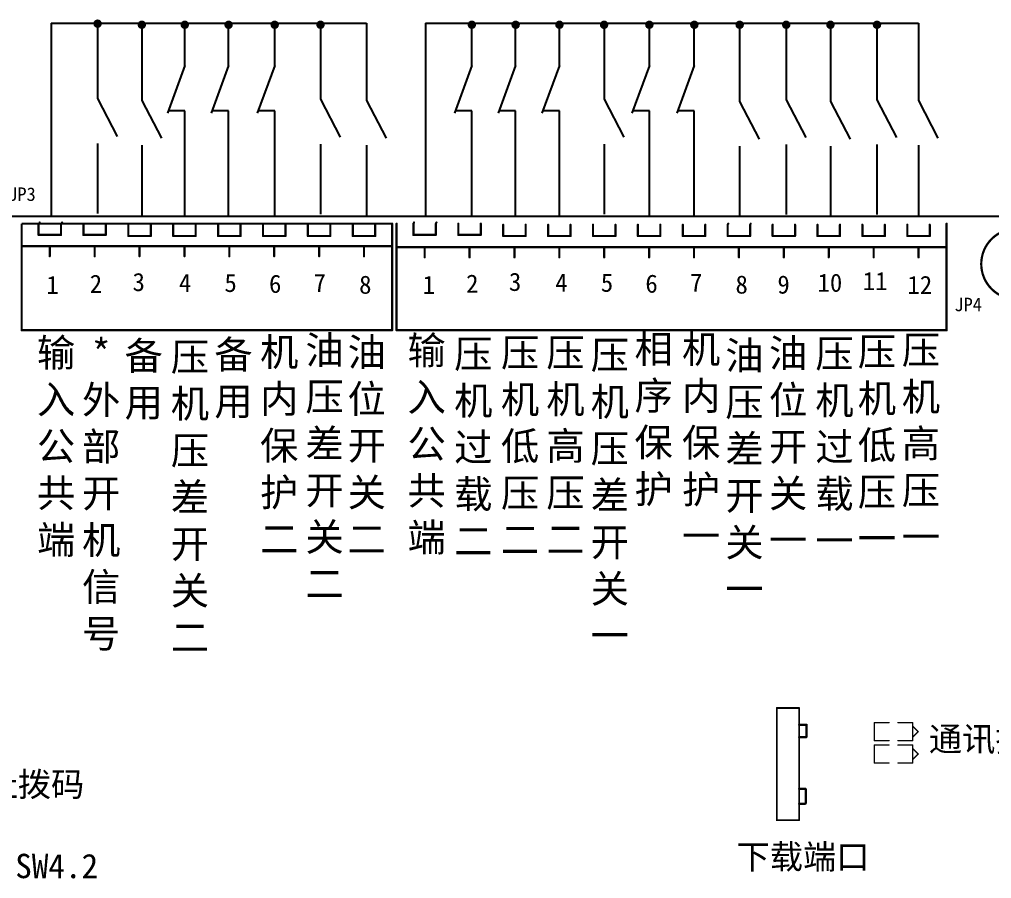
# Model space of a CAD drawing. Extents: x -2.3 to 11.7, y 28.4 to 36.9.
# Drawn here: x 1.59 to 5.92, y 32.909 to 36.738 of the extents above; entities that cross this region are included whole.
import ezdxf

# ---------------------------------------------------------------- set-up
doc = ezdxf.new("R2010")
doc.units = 0
doc.header["$MEASUREMENT"] = 0
doc.layers.get('0').update_dxf_attribs({"linetype": 'CONTINUOUS'})
for name, color, linetype in [('BOTTOMSOLDER', 250, 'CONTINUOUS'), ('instruction', 7, 'CONTINUOUS'), ('KEEPOUTLAYER', 250, 'CONTINUOUS'), ('TOPOVERLAY', 250, 'CONTINUOUS')]:
    doc.layers.add(name, color=color, linetype=linetype)
doc.styles.add('宋体', font='')
doc.styles.get('宋体').set_extended_font_data('SimSun')

# ---------------------------------------------------------------- blocks, each defined once
blk = doc.blocks.new('常闭2')
at = {"color": 0}
for p, q in [((1.282, 7.788), (1.282, 5.041)), ((1.282, 1.901), (2.485, 5.214)), ((1.282, 5.041), (2.422, 5.041)), ((1.282, 1.901), (1.282, -0.934))]:
    blk.add_line(p, q, dxfattribs=at)

msp = doc.modelspace()

# ---------------------------------------------------------------- hatches: boundary and pattern name
h = msp.add_hatch(color=256)
edge = h.paths.add_edge_path()
edge.add_arc((1.938, 36.7196), 0.0189, 180, 540)
h = msp.add_hatch(color=256)
edge = h.paths.add_edge_path()
edge.add_arc((2.1349, 36.7146), 0.0189, 180, 540)
h = msp.add_hatch(color=256)
edge = h.paths.add_edge_path()
edge.add_arc((2.3264, 36.7146), 0.0189, 180, 540)
h = msp.add_hatch(color=256)
edge = h.paths.add_edge_path()
edge.add_arc((2.5215, 36.7146), 0.0189, 180, 540)
h = msp.add_hatch(color=256)
edge = h.paths.add_edge_path()
edge.add_arc((2.7269, 36.7146), 0.0189, 180, 540)
h = msp.add_hatch(color=256)
edge = h.paths.add_edge_path()
edge.add_arc((2.9309, 36.7146), 0.0189, 180, 540)
h = msp.add_hatch(color=256)
edge = h.paths.add_edge_path()
edge.add_arc((3.605, 36.7146), 0.0189, 180, 540)
h = msp.add_hatch(color=256)
edge = h.paths.add_edge_path()
edge.add_arc((3.8002, 36.7146), 0.0189, 180, 540)
h = msp.add_hatch(color=256)
edge = h.paths.add_edge_path()
edge.add_arc((3.9953, 36.7146), 0.0189, 180, 540)
h = msp.add_hatch(color=256)
edge = h.paths.add_edge_path()
edge.add_arc((4.1942, 36.7146), 0.0189, 180, 540)
h = msp.add_hatch(color=256)
edge = h.paths.add_edge_path()
edge.add_arc((4.3958, 36.7146), 0.0189, 180, 540)
h = msp.add_hatch(color=256)
edge = h.paths.add_edge_path()
edge.add_arc((4.5961, 36.7146), 0.0189, 180, 540)
h = msp.add_hatch(color=256)
edge = h.paths.add_edge_path()
edge.add_arc((4.7982, 36.7146), 0.0189, 180, 540)
h = msp.add_hatch(color=256)
edge = h.paths.add_edge_path()
edge.add_arc((5.0055, 36.7146), 0.0189, 180, 540)
h = msp.add_hatch(color=256)
edge = h.paths.add_edge_path()
edge.add_arc((5.2024, 36.7146), 0.0189, 180, 540)
h = msp.add_hatch(color=256)
edge = h.paths.add_edge_path()
edge.add_arc((5.4098, 36.7146), 0.0189, 180, 540)

# ---------------------------------------------------------------- linework, layer by layer
at = {"layer": 'BOTTOMSOLDER', "color": 0, "linetype": 'Continuous'}
for p, q in [((1.7305, 36.7212), (1.7305, 35.8608)), ((1.7305, 36.7212), (3.1357, 36.7212)), ((1.9379, 36.7289), (1.9379, 36.3855)), ((2.1348, 36.7212), (2.1348, 36.3778)), ((2.9308, 36.7261), (2.9308, 36.3827)), ((3.1357, 36.7212), (3.1357, 36.3778)), ((3.398, 36.7212), (3.398, 35.8608)), ((3.398, 36.7212), (5.594, 36.7211)), ((4.194, 36.7261), (4.194, 36.3827)), ((5.0054, 36.7239), (5.0054, 36.3805)), ((5.4096, 36.7239), (5.4096, 36.3805)), ((5.594, 36.7211), (5.594, 36.3777)), ((4.798, 36.7162), (4.798, 36.3728)), ((5.2023, 36.7162), (5.2023, 36.3728)), ((1.9379, 36.3855), (2.0253, 36.2169)), ((1.9379, 36.3855), (1.9379, 36.3855)), ((2.1348, 36.3778), (2.2222, 36.2092)), ((2.9308, 36.3827), (3.0182, 36.2141)), ((3.1357, 36.3778), (3.2232, 36.2092)), ((4.194, 36.3827), (4.2815, 36.2141)), ((5.0054, 36.3805), (5.0928, 36.2119)), ((5.0054, 36.3805), (5.0054, 36.3805)), ((5.4096, 36.3805), (5.4096, 36.3805)), ((5.4096, 36.3805), (5.4971, 36.2119)), ((5.594, 36.3777), (5.6815, 36.2091)), ((4.798, 36.3728), (4.8855, 36.2042)), ((5.2023, 36.3728), (5.2897, 36.2042)), ((2.0253, 36.2169), (2.0253, 36.2169)), ((5.0928, 36.2119), (5.0928, 36.2119)), ((5.4971, 36.2119), (5.4971, 36.2119)), ((1.9379, 36.1857), (1.9379, 35.8735)), ((2.1348, 36.178), (2.1348, 35.8658)), ((2.9308, 36.1829), (2.9308, 35.8708)), ((3.1357, 36.178), (3.1357, 35.8658)), ((4.194, 36.1829), (4.194, 35.8708)), ((4.798, 36.173), (4.798, 35.8608)), ((5.0054, 36.1807), (5.0054, 35.8685)), ((5.2023, 36.173), (5.2023, 35.8608)), ((5.4096, 36.1807), (5.4096, 35.8685)), ((5.594, 36.1779), (5.594, 35.8658))]:
    msp.add_line(p, q, dxfattribs=at)
at = {"layer": 'instruction', "color": 0}
for p, q in [((2.3262, 35.8608), (2.3262, 36.1541)), ((2.5214, 35.8608), (2.5214, 36.1541)), ((2.7268, 35.8608), (2.7268, 36.1541)), ((3.6049, 35.8608), (3.6049, 36.1541)), ((3.8, 35.8608), (3.8, 36.1541)), ((3.9952, 35.8608), (3.9952, 36.1541)), ((4.3957, 35.8608), (4.3957, 36.1541)), ((4.596, 35.8608), (4.596, 36.1541))]:
    msp.add_line(p, q, dxfattribs=at)
at = {"layer": 'KEEPOUTLAYER', "color": 0, "const_width": 0.01}
msp.add_lwpolyline([(-0.2188, 35.8608), (10.7185, 35.8608)], dxfattribs=at)
msp.add_lwpolyline([(6.1892, 35.6485, 1), (5.8742, 35.6485, 1)], format="xyb", close=True, dxfattribs=at)
at = {"layer": 'TOPOVERLAY', "color": 0}
for points, const_width in [([(1.5998, 35.8282), (3.2498, 35.8282)], 0.01), ([(1.5998, 35.3532), (1.5998, 35.8282)], 0.01), ([(1.6748, 35.7782), (1.6748, 35.8282)], 0.01), ([(1.7748, 35.7782), (1.7748, 35.8282)], 0.01), ([(1.8748, 35.7782), (1.8748, 35.8282)], 0.01), ([(1.9748, 35.7782), (1.9748, 35.8282)], 0.01), ([(2.0748, 35.7732), (2.0748, 35.8232)], 0.01), ([(2.1748, 35.7732), (2.1748, 35.8232)], 0.01), ([(2.2748, 35.7732), (2.2748, 35.8232)], 0.01), ([(2.3748, 35.7732), (2.3748, 35.8232)], 0.01), ([(2.4748, 35.7732), (2.4748, 35.8232)], 0.01), ([(2.5748, 35.7732), (2.5748, 35.8232)], 0.01), ([(2.6748, 35.7732), (2.6748, 35.8232)], 0.01), ([(2.7748, 35.7732), (2.7748, 35.8232)], 0.01), ([(2.8748, 35.7732), (2.8748, 35.8232)], 0.01), ([(2.9748, 35.7732), (2.9748, 35.8232)], 0.01), ([(3.0748, 35.7732), (3.0748, 35.8232)], 0.01), ([(3.1748, 35.7732), (3.1748, 35.8232)], 0.01), ([(3.2498, 35.3532), (3.2498, 35.8282)], 0.01), ([(3.2698, 35.3532), (3.2698, 35.8282)], 0.01), ([(3.3448, 35.7782), (3.3448, 35.8282)], 0.01), ([(3.4448, 35.7782), (3.4448, 35.8282)], 0.01), ([(3.5448, 35.7782), (3.5448, 35.8282)], 0.01), ([(3.6448, 35.7782), (3.6448, 35.8282)], 0.01), ([(3.7448, 35.7732), (3.7448, 35.8232)], 0.01), ([(3.8448, 35.7732), (3.8448, 35.8232)], 0.01), ([(3.9448, 35.7732), (3.9448, 35.8232)], 0.01), ([(4.0448, 35.7732), (4.0448, 35.8232)], 0.01), ([(4.1448, 35.7732), (4.1448, 35.8232)], 0.01), ([(4.2448, 35.7732), (4.2448, 35.8232)], 0.01), ([(4.3448, 35.7732), (4.3448, 35.8232)], 0.01), ([(4.4448, 35.7732), (4.4448, 35.8232)], 0.01), ([(4.5448, 35.7732), (4.5448, 35.8232)], 0.01), ([(4.6448, 35.7732), (4.6448, 35.8232)], 0.01), ([(4.7448, 35.7732), (4.7448, 35.8232)], 0.01), ([(4.8448, 35.7732), (4.8448, 35.8232)], 0.01), ([(4.9448, 35.7732), (4.9448, 35.8232)], 0.01), ([(5.0448, 35.7732), (5.0448, 35.8232)], 0.01), ([(5.1448, 35.7732), (5.1448, 35.8232)], 0.01), ([(5.1448, 35.7732), (5.1448, 35.8232)], 0.01), ([(5.2448, 35.7732), (5.2448, 35.8232)], 0.01), ([(5.2448, 35.7732), (5.2448, 35.8232)], 0.01), ([(5.3448, 35.7732), (5.3448, 35.8232)], 0.01), ([(5.3448, 35.7732), (5.3448, 35.8232)], 0.01), ([(5.4448, 35.7732), (5.4448, 35.8232)], 0.01), ([(5.4448, 35.7732), (5.4448, 35.8232)], 0.01), ([(5.5448, 35.7732), (5.5448, 35.8232)], 0.01), ([(5.6448, 35.7732), (5.6448, 35.8232)], 0.01), ([(5.7198, 35.3532), (5.7198, 35.8282)], 0.01), ([(1.6748, 35.7782), (1.7748, 35.7782)], 0.01), ([(1.8748, 35.7782), (1.9748, 35.7782)], 0.01), ([(2.0748, 35.7732), (2.1748, 35.7732)], 0.01), ([(2.2748, 35.7732), (2.3748, 35.7732)], 0.01), ([(2.4748, 35.7732), (2.5748, 35.7732)], 0.01), ([(2.6748, 35.7732), (2.7748, 35.7732)], 0.01), ([(2.8748, 35.7732), (2.9748, 35.7732)], 0.01), ([(3.0748, 35.7732), (3.1748, 35.7732)], 0.01), ([(3.3448, 35.7782), (3.4448, 35.7782)], 0.01), ([(3.5448, 35.7782), (3.6448, 35.7782)], 0.01), ([(3.7448, 35.7732), (3.8448, 35.7732)], 0.01), ([(3.9448, 35.7732), (4.0448, 35.7732)], 0.01), ([(4.1448, 35.7732), (4.2448, 35.7732)], 0.01), ([(4.3448, 35.7732), (4.4448, 35.7732)], 0.01), ([(4.5448, 35.7732), (4.6448, 35.7732)], 0.01), ([(4.7448, 35.7732), (4.8448, 35.7732)], 0.01), ([(4.9448, 35.7732), (5.0448, 35.7732)], 0.01), ([(5.1448, 35.7732), (5.2448, 35.7732)], 0.01), ([(5.1448, 35.7732), (5.2448, 35.7732)], 0.01), ([(5.3448, 35.7732), (5.4448, 35.7732)], 0.01), ([(5.3448, 35.7732), (5.4448, 35.7732)], 0.01), ([(5.5448, 35.7732), (5.6448, 35.7732)], 0.01), ([(1.5998, 35.7282), (2.4498, 35.7282)], 0.01), ([(1.7248, 35.6832), (1.7248, 35.7282)], 0.01), ([(1.9248, 35.6832), (1.9248, 35.7282)], 0.01), ([(2.1248, 35.6832), (2.1248, 35.7282)], 0.01), ([(2.3248, 35.6832), (2.3248, 35.7282)], 0.01), ([(2.3998, 35.7282), (3.2498, 35.7282)], 0.01), ([(2.5248, 35.6832), (2.5248, 35.7282)], 0.01), ([(2.7248, 35.6832), (2.7248, 35.7282)], 0.01), ([(2.9248, 35.6832), (2.9248, 35.7282)], 0.01), ([(3.1248, 35.6832), (3.1248, 35.7282)], 0.01), ([(3.2698, 35.7232), (4.1198, 35.7232)], 0.01), ([(3.3948, 35.6782), (3.3948, 35.7232)], 0.01), ([(3.5948, 35.6782), (3.5948, 35.7232)], 0.01), ([(3.7948, 35.6782), (3.7948, 35.7232)], 0.01), ([(3.9948, 35.6782), (3.9948, 35.7232)], 0.01), ([(4.0698, 35.7232), (5.7198, 35.7232)], 0.01), ([(4.1948, 35.6782), (4.1948, 35.7232)], 0.01), ([(4.3948, 35.6782), (4.3948, 35.7232)], 0.01), ([(4.5948, 35.6782), (4.5948, 35.7232)], 0.01), ([(4.7948, 35.6782), (4.7948, 35.7232)], 0.01), ([(4.9948, 35.6782), (4.9948, 35.7232)], 0.01), ([(5.1948, 35.6782), (5.1948, 35.7232)], 0.01), ([(5.1948, 35.6782), (5.1948, 35.7232)], 0.01), ([(5.3948, 35.6782), (5.3948, 35.7232)], 0.01), ([(5.3948, 35.6782), (5.3948, 35.7232)], 0.01), ([(5.5948, 35.6782), (5.5948, 35.7232)], 0.01), ([(1.5998, 35.3532), (3.2498, 35.3532)], 0.01), ([(3.2698, 35.3532), (5.7198, 35.3532)], 0.01), ([(4.9633, 33.1695), (4.9633, 33.6695)], 0.00787), ([(4.9633, 33.6695), (5.0633, 33.6695)], 0.00787), ([(5.0633, 33.1695), (5.0633, 33.6695)], 0.00787), ([(5.3983, 33.6045), (5.4633, 33.6045)], 0.006), ([(5.3983, 33.5245), (5.3983, 33.6045)], 0.006), ([(5.5033, 33.6045), (5.5683, 33.6045)], 0.006), ([(5.5683, 33.5245), (5.5683, 33.6045)], 0.006), ([(5.0633, 33.5945), (5.0963, 33.5945)], 0.01), ([(5.0963, 33.5415), (5.0963, 33.5945)], 0.01), ([(5.5683, 33.5895), (5.5933, 33.5645)], 0.006), ([(5.5683, 33.5395), (5.5933, 33.5645)], 0.006), ([(5.0633, 33.5395), (5.071, 33.5395)], 0.01), ([(5.071, 33.5395), (5.0865, 33.5395)], 0.01), ([(5.0865, 33.5395), (5.0943, 33.5395)], 0.01), ([(5.0943, 33.5395), (5.0963, 33.5415)], 0.01), ([(5.3983, 33.5245), (5.4633, 33.5245)], 0.006), ([(5.5033, 33.5245), (5.5683, 33.5245)], 0.006), ([(5.3983, 33.5045), (5.4633, 33.5045)], 0.006), ([(5.3983, 33.4245), (5.3983, 33.5045)], 0.006), ([(5.5033, 33.5045), (5.5683, 33.5045)], 0.006), ([(5.5683, 33.4245), (5.5683, 33.5045)], 0.006), ([(5.5683, 33.4895), (5.5933, 33.4645)], 0.006), ([(5.5683, 33.4395), (5.5933, 33.4645)], 0.006), ([(5.3983, 33.4245), (5.4633, 33.4245)], 0.006), ([(5.5033, 33.4245), (5.5683, 33.4245)], 0.006), ([(5.0633, 33.3095), (5.0913, 33.3095)], 0.01), ([(5.0913, 33.3095), (5.0923, 33.3085)], 0.01), ([(5.0923, 33.2445), (5.0923, 33.3085)], 0.01), ([(5.0633, 33.2425), (5.0883, 33.2425)], 0.01), ([(5.0883, 33.2425), (5.0923, 33.2445)], 0.01), ([(4.9633, 33.1695), (5.0633, 33.1695)], 0.00787)]:
    msp.add_lwpolyline(points, dxfattribs=dict(at, const_width=const_width))
for points, const_width in [([(1.6773, 35.8332, 1), (1.6823, 35.8332, 1)], 0.005), ([(1.7773, 35.8332, 1), (1.7823, 35.8332, 1)], 0.005), ([(2.0723, 35.8232, 1), (2.0773, 35.8232, 1)], 0.005), ([(2.1723, 35.8232, 1), (2.1773, 35.8232, 1)], 0.005), ([(2.2723, 35.8232, 1), (2.2773, 35.8232, 1)], 0.005), ([(2.3723, 35.8232, 1), (2.3773, 35.8232, 1)], 0.005), ([(2.4723, 35.8232, 1), (2.4773, 35.8232, 1)], 0.005), ([(2.5723, 35.8232, 1), (2.5773, 35.8232, 1)], 0.005), ([(2.6723, 35.8232, 1), (2.6773, 35.8232, 1)], 0.005), ([(2.7723, 35.8232, 1), (2.7773, 35.8232, 1)], 0.005), ([(2.8723, 35.8232, 1), (2.8773, 35.8232, 1)], 0.005), ([(2.9723, 35.8232, 1), (2.9773, 35.8232, 1)], 0.005), ([(3.0723, 35.8232, 1), (3.0773, 35.8232, 1)], 0.005), ([(3.1723, 35.8232, 1), (3.1773, 35.8232, 1)], 0.005), ([(3.2473, 35.8282, 1), (3.2523, 35.8282, 1)], 0.005), ([(3.2473, 35.8282, 1), (3.2523, 35.8282, 1)], 0.005), ([(3.2673, 35.8282, 1), (3.2723, 35.8282, 1)], 0.005), ([(3.2673, 35.8282, 1), (3.2723, 35.8282, 1)], 0.005), ([(3.3423, 35.8282, 1), (3.3473, 35.8282, 1)], 0.005), ([(3.3448, 35.8332, 1), (3.3498, 35.8332, 1)], 0.005), ([(3.4423, 35.8282, 1), (3.4473, 35.8282, 1)], 0.005), ([(3.4448, 35.8332, 1), (3.4498, 35.8332, 1)], 0.005), ([(3.5423, 35.8282, 1), (3.5473, 35.8282, 1)], 0.005), ([(3.6423, 35.8282, 1), (3.6473, 35.8282, 1)], 0.005), ([(3.7423, 35.8232, 1), (3.7473, 35.8232, 1)], 0.005), ([(3.8423, 35.8232, 1), (3.8473, 35.8232, 1)], 0.005), ([(3.9423, 35.8232, 1), (3.9473, 35.8232, 1)], 0.005), ([(4.0423, 35.8232, 1), (4.0473, 35.8232, 1)], 0.005), ([(4.1423, 35.8232, 1), (4.1473, 35.8232, 1)], 0.005), ([(4.2423, 35.8232, 1), (4.2473, 35.8232, 1)], 0.005), ([(4.3423, 35.8232, 1), (4.3473, 35.8232, 1)], 0.005), ([(4.4423, 35.8232, 1), (4.4473, 35.8232, 1)], 0.005), ([(4.5423, 35.8232, 1), (4.5473, 35.8232, 1)], 0.005), ([(4.6423, 35.8232, 1), (4.6473, 35.8232, 1)], 0.005), ([(4.7423, 35.8232, 1), (4.7473, 35.8232, 1)], 0.005), ([(4.7448, 35.8282, 1), (4.7498, 35.8282, 1)], 0.005), ([(4.8423, 35.8232, 1), (4.8473, 35.8232, 1)], 0.005), ([(4.8448, 35.8282, 1), (4.8498, 35.8282, 1)], 0.005), ([(4.9423, 35.8232, 1), (4.9473, 35.8232, 1)], 0.005), ([(5.0423, 35.8232, 1), (5.0473, 35.8232, 1)], 0.005), ([(5.1423, 35.8232, 1), (5.1473, 35.8232, 1)], 0.005), ([(5.1423, 35.8232, 1), (5.1473, 35.8232, 1)], 0.005), ([(5.2423, 35.8232, 1), (5.2473, 35.8232, 1)], 0.005), ([(5.2423, 35.8232, 1), (5.2473, 35.8232, 1)], 0.005), ([(5.3423, 35.8232, 1), (5.3473, 35.8232, 1)], 0.005), ([(5.3423, 35.8232, 1), (5.3473, 35.8232, 1)], 0.005), ([(5.4423, 35.8232, 1), (5.4473, 35.8232, 1)], 0.005), ([(5.4423, 35.8232, 1), (5.4473, 35.8232, 1)], 0.005), ([(5.5423, 35.8232, 1), (5.5473, 35.8232, 1)], 0.005), ([(5.6423, 35.8232, 1), (5.6473, 35.8232, 1)], 0.005), ([(5.7173, 35.8282, 1), (5.7223, 35.8282, 1)], 0.005), ([(5.7173, 35.8282, 1), (5.7223, 35.8282, 1)], 0.005), ([(1.6723, 35.7782, 1), (1.6773, 35.7782, 1)], 0.005), ([(1.6723, 35.7782, 1), (1.6773, 35.7782, 1)], 0.005), ([(1.7723, 35.7782, 1), (1.7773, 35.7782, 1)], 0.005), ([(1.7723, 35.7782, 1), (1.7773, 35.7782, 1)], 0.005), ([(1.8723, 35.7782, 1), (1.8773, 35.7782, 1)], 0.005), ([(1.8723, 35.7782, 1), (1.8773, 35.7782, 1)], 0.005), ([(1.9723, 35.7782, 1), (1.9773, 35.7782, 1)], 0.005), ([(1.9723, 35.7782, 1), (1.9773, 35.7782, 1)], 0.005), ([(2.0723, 35.7732, 1), (2.0773, 35.7732, 1)], 0.005), ([(2.0723, 35.7732, 1), (2.0773, 35.7732, 1)], 0.005), ([(2.1723, 35.7732, 1), (2.1773, 35.7732, 1)], 0.005), ([(2.1723, 35.7732, 1), (2.1773, 35.7732, 1)], 0.005), ([(2.2723, 35.7732, 1), (2.2773, 35.7732, 1)], 0.005), ([(2.2723, 35.7732, 1), (2.2773, 35.7732, 1)], 0.005), ([(2.3723, 35.7732, 1), (2.3773, 35.7732, 1)], 0.005), ([(2.3723, 35.7732, 1), (2.3773, 35.7732, 1)], 0.005), ([(2.4723, 35.7732, 1), (2.4773, 35.7732, 1)], 0.005), ([(2.4723, 35.7732, 1), (2.4773, 35.7732, 1)], 0.005), ([(2.5723, 35.7732, 1), (2.5773, 35.7732, 1)], 0.005), ([(2.5723, 35.7732, 1), (2.5773, 35.7732, 1)], 0.005), ([(2.6723, 35.7732, 1), (2.6773, 35.7732, 1)], 0.005), ([(2.6723, 35.7732, 1), (2.6773, 35.7732, 1)], 0.005), ([(2.7723, 35.7732, 1), (2.7773, 35.7732, 1)], 0.005), ([(2.7723, 35.7732, 1), (2.7773, 35.7732, 1)], 0.005), ([(2.8723, 35.7732, 1), (2.8773, 35.7732, 1)], 0.005), ([(2.8723, 35.7732, 1), (2.8773, 35.7732, 1)], 0.005), ([(2.9723, 35.7732, 1), (2.9773, 35.7732, 1)], 0.005), ([(2.9723, 35.7732, 1), (2.9773, 35.7732, 1)], 0.005), ([(3.0723, 35.7732, 1), (3.0773, 35.7732, 1)], 0.005), ([(3.0723, 35.7732, 1), (3.0773, 35.7732, 1)], 0.005), ([(3.1723, 35.7732, 1), (3.1773, 35.7732, 1)], 0.005), ([(3.1723, 35.7732, 1), (3.1773, 35.7732, 1)], 0.005), ([(3.3423, 35.7782, 1), (3.3473, 35.7782, 1)], 0.005), ([(3.3423, 35.7782, 1), (3.3473, 35.7782, 1)], 0.005), ([(3.4423, 35.7782, 1), (3.4473, 35.7782, 1)], 0.005), ([(3.4423, 35.7782, 1), (3.4473, 35.7782, 1)], 0.005), ([(3.5423, 35.7782, 1), (3.5473, 35.7782, 1)], 0.005), ([(3.5423, 35.7782, 1), (3.5473, 35.7782, 1)], 0.005), ([(3.6423, 35.7782, 1), (3.6473, 35.7782, 1)], 0.005), ([(3.6423, 35.7782, 1), (3.6473, 35.7782, 1)], 0.005), ([(3.7423, 35.7732, 1), (3.7473, 35.7732, 1)], 0.005), ([(3.7423, 35.7732, 1), (3.7473, 35.7732, 1)], 0.005), ([(3.8423, 35.7732, 1), (3.8473, 35.7732, 1)], 0.005), ([(3.8423, 35.7732, 1), (3.8473, 35.7732, 1)], 0.005), ([(3.9423, 35.7732, 1), (3.9473, 35.7732, 1)], 0.005), ([(3.9423, 35.7732, 1), (3.9473, 35.7732, 1)], 0.005), ([(4.0423, 35.7732, 1), (4.0473, 35.7732, 1)], 0.005), ([(4.0423, 35.7732, 1), (4.0473, 35.7732, 1)], 0.005), ([(4.1423, 35.7732, 1), (4.1473, 35.7732, 1)], 0.005), ([(4.1423, 35.7732, 1), (4.1473, 35.7732, 1)], 0.005), ([(4.2423, 35.7732, 1), (4.2473, 35.7732, 1)], 0.005), ([(4.2423, 35.7732, 1), (4.2473, 35.7732, 1)], 0.005), ([(4.3423, 35.7732, 1), (4.3473, 35.7732, 1)], 0.005), ([(4.3423, 35.7732, 1), (4.3473, 35.7732, 1)], 0.005), ([(4.4423, 35.7732, 1), (4.4473, 35.7732, 1)], 0.005), ([(4.4423, 35.7732, 1), (4.4473, 35.7732, 1)], 0.005), ([(4.5423, 35.7732, 1), (4.5473, 35.7732, 1)], 0.005), ([(4.5423, 35.7732, 1), (4.5473, 35.7732, 1)], 0.005), ([(4.6423, 35.7732, 1), (4.6473, 35.7732, 1)], 0.005), ([(4.6423, 35.7732, 1), (4.6473, 35.7732, 1)], 0.005), ([(4.7423, 35.7732, 1), (4.7473, 35.7732, 1)], 0.005), ([(4.7423, 35.7732, 1), (4.7473, 35.7732, 1)], 0.005), ([(4.8423, 35.7732, 1), (4.8473, 35.7732, 1)], 0.005), ([(4.8423, 35.7732, 1), (4.8473, 35.7732, 1)], 0.005), ([(4.9423, 35.7732, 1), (4.9473, 35.7732, 1)], 0.005), ([(4.9423, 35.7732, 1), (4.9473, 35.7732, 1)], 0.005), ([(5.0423, 35.7732, 1), (5.0473, 35.7732, 1)], 0.005), ([(5.0423, 35.7732, 1), (5.0473, 35.7732, 1)], 0.005), ([(5.1423, 35.7732, 1), (5.1473, 35.7732, 1)], 0.005), ([(5.1423, 35.7732, 1), (5.1473, 35.7732, 1)], 0.005), ([(5.1423, 35.7732, 1), (5.1473, 35.7732, 1)], 0.005), ([(5.1423, 35.7732, 1), (5.1473, 35.7732, 1)], 0.005), ([(5.2423, 35.7732, 1), (5.2473, 35.7732, 1)], 0.005), ([(5.2423, 35.7732, 1), (5.2473, 35.7732, 1)], 0.005), ([(5.2423, 35.7732, 1), (5.2473, 35.7732, 1)], 0.005), ([(5.2423, 35.7732, 1), (5.2473, 35.7732, 1)], 0.005), ([(5.3423, 35.7732, 1), (5.3473, 35.7732, 1)], 0.005), ([(5.3423, 35.7732, 1), (5.3473, 35.7732, 1)], 0.005), ([(5.3423, 35.7732, 1), (5.3473, 35.7732, 1)], 0.005), ([(5.3423, 35.7732, 1), (5.3473, 35.7732, 1)], 0.005), ([(5.4423, 35.7732, 1), (5.4473, 35.7732, 1)], 0.005), ([(5.4423, 35.7732, 1), (5.4473, 35.7732, 1)], 0.005), ([(5.4423, 35.7732, 1), (5.4473, 35.7732, 1)], 0.005), ([(5.4423, 35.7732, 1), (5.4473, 35.7732, 1)], 0.005), ([(5.5423, 35.7732, 1), (5.5473, 35.7732, 1)], 0.005), ([(5.5423, 35.7732, 1), (5.5473, 35.7732, 1)], 0.005), ([(5.6423, 35.7732, 1), (5.6473, 35.7732, 1)], 0.005), ([(5.6423, 35.7732, 1), (5.6473, 35.7732, 1)], 0.005), ([(1.5973, 35.7282, 1), (1.6023, 35.7282, 1)], 0.005), ([(1.7223, 35.7282, 1), (1.7273, 35.7282, 1)], 0.005), ([(1.9223, 35.7282, 1), (1.9273, 35.7282, 1)], 0.005), ([(2.1223, 35.7282, 1), (2.1273, 35.7282, 1)], 0.005), ([(2.3223, 35.7282, 1), (2.3273, 35.7282, 1)], 0.005), ([(2.3973, 35.7282, 1), (2.4023, 35.7282, 1)], 0.005), ([(2.4473, 35.7282, 1), (2.4523, 35.7282, 1)], 0.005), ([(2.5223, 35.7282, 1), (2.5273, 35.7282, 1)], 0.005), ([(2.7223, 35.7282, 1), (2.7273, 35.7282, 1)], 0.005), ([(2.9223, 35.7282, 1), (2.9273, 35.7282, 1)], 0.005), ([(3.1223, 35.7282, 1), (3.1273, 35.7282, 1)], 0.005), ([(3.2473, 35.7282, 1), (3.2523, 35.7282, 1)], 0.005), ([(3.2673, 35.7232, 1), (3.2723, 35.7232, 1)], 0.005), ([(3.3923, 35.7232, 1), (3.3973, 35.7232, 1)], 0.005), ([(3.5923, 35.7232, 1), (3.5973, 35.7232, 1)], 0.005), ([(3.7923, 35.7232, 1), (3.7973, 35.7232, 1)], 0.005), ([(3.9923, 35.7232, 1), (3.9973, 35.7232, 1)], 0.005), ([(4.0673, 35.7232, 1), (4.0723, 35.7232, 1)], 0.005), ([(4.1173, 35.7232, 1), (4.1223, 35.7232, 1)], 0.005), ([(4.1923, 35.7232, 1), (4.1973, 35.7232, 1)], 0.005), ([(4.3923, 35.7232, 1), (4.3973, 35.7232, 1)], 0.005), ([(4.5923, 35.7232, 1), (4.5973, 35.7232, 1)], 0.005), ([(4.7923, 35.7232, 1), (4.7973, 35.7232, 1)], 0.005), ([(4.9923, 35.7232, 1), (4.9973, 35.7232, 1)], 0.005), ([(5.1923, 35.7232, 1), (5.1973, 35.7232, 1)], 0.005), ([(5.1923, 35.7232, 1), (5.1973, 35.7232, 1)], 0.005), ([(5.3923, 35.7232, 1), (5.3973, 35.7232, 1)], 0.005), ([(5.3923, 35.7232, 1), (5.3973, 35.7232, 1)], 0.005), ([(5.5923, 35.7232, 1), (5.5973, 35.7232, 1)], 0.005), ([(5.7173, 35.7232, 1), (5.7223, 35.7232, 1)], 0.005), ([(1.7223, 35.6832, 1), (1.7273, 35.6832, 1)], 0.005), ([(1.9223, 35.6832, 1), (1.9273, 35.6832, 1)], 0.005), ([(2.1223, 35.6832, 1), (2.1273, 35.6832, 1)], 0.005), ([(2.3223, 35.6832, 1), (2.3273, 35.6832, 1)], 0.005), ([(2.5223, 35.6832, 1), (2.5273, 35.6832, 1)], 0.005), ([(2.7223, 35.6832, 1), (2.7273, 35.6832, 1)], 0.005), ([(2.9223, 35.6832, 1), (2.9273, 35.6832, 1)], 0.005), ([(3.1223, 35.6832, 1), (3.1273, 35.6832, 1)], 0.005), ([(3.3923, 35.6782, 1), (3.3973, 35.6782, 1)], 0.005), ([(3.5923, 35.6782, 1), (3.5973, 35.6782, 1)], 0.005), ([(3.7923, 35.6782, 1), (3.7973, 35.6782, 1)], 0.005), ([(3.9923, 35.6782, 1), (3.9973, 35.6782, 1)], 0.005), ([(4.1923, 35.6782, 1), (4.1973, 35.6782, 1)], 0.005), ([(4.3923, 35.6782, 1), (4.3973, 35.6782, 1)], 0.005), ([(4.5923, 35.6782, 1), (4.5973, 35.6782, 1)], 0.005), ([(4.7923, 35.6782, 1), (4.7973, 35.6782, 1)], 0.005), ([(4.9923, 35.6782, 1), (4.9973, 35.6782, 1)], 0.005), ([(5.1923, 35.6782, 1), (5.1973, 35.6782, 1)], 0.005), ([(5.1923, 35.6782, 1), (5.1973, 35.6782, 1)], 0.005), ([(5.3923, 35.6782, 1), (5.3973, 35.6782, 1)], 0.005), ([(5.3923, 35.6782, 1), (5.3973, 35.6782, 1)], 0.005), ([(5.5923, 35.6782, 1), (5.5973, 35.6782, 1)], 0.005), ([(1.5973, 35.3532, 1), (1.6023, 35.3532, 1)], 0.005), ([(1.5973, 35.3532, 1), (1.6023, 35.3532, 1)], 0.005), ([(3.2473, 35.3532, 1), (3.2523, 35.3532, 1)], 0.005), ([(3.2473, 35.3532, 1), (3.2523, 35.3532, 1)], 0.005), ([(3.2673, 35.3532, 1), (3.2723, 35.3532, 1)], 0.005), ([(3.2673, 35.3532, 1), (3.2723, 35.3532, 1)], 0.005), ([(5.7173, 35.3532, 1), (5.7223, 35.3532, 1)], 0.005), ([(5.7173, 35.3532, 1), (5.7223, 35.3532, 1)], 0.005), ([(4.9613, 33.6695, 1), (4.9653, 33.6695, 1)], 0.00394), ([(4.9613, 33.6695, 1), (4.9653, 33.6695, 1)], 0.00394), ([(5.0613, 33.6695, 1), (5.0653, 33.6695, 1)], 0.00394), ([(5.0613, 33.6695, 1), (5.0653, 33.6695, 1)], 0.00394), ([(5.3968, 33.6045, 1), (5.3998, 33.6045, 1)], 0.003), ([(5.3968, 33.6045, 1), (5.3998, 33.6045, 1)], 0.003), ([(5.4618, 33.6045, 1), (5.4648, 33.6045, 1)], 0.003), ([(5.5018, 33.6045, 1), (5.5048, 33.6045, 1)], 0.003), ([(5.5668, 33.6045, 1), (5.5698, 33.6045, 1)], 0.003), ([(5.5668, 33.6045, 1), (5.5698, 33.6045, 1)], 0.003), ([(5.0608, 33.5945, 1), (5.0658, 33.5945, 1)], 0.005), ([(5.0938, 33.5945, 1), (5.0988, 33.5945, 1)], 0.005), ([(5.0938, 33.5945, 1), (5.0988, 33.5945, 1)], 0.005), ([(5.5668, 33.5895, 1), (5.5698, 33.5895, 1)], 0.003), ([(5.5918, 33.5645, 1), (5.5948, 33.5645, 1)], 0.003), ([(5.5918, 33.5645, 1), (5.5948, 33.5645, 1)], 0.003), ([(5.0608, 33.5395, 1), (5.0658, 33.5395, 1)], 0.005), ([(5.0685, 33.5395, 1), (5.0735, 33.5395, 1)], 0.005), ([(5.0685, 33.5395, 1), (5.0735, 33.5395, 1)], 0.005), ([(5.084, 33.5395, 1), (5.089, 33.5395, 1)], 0.005), ([(5.084, 33.5395, 1), (5.089, 33.5395, 1)], 0.005), ([(5.0918, 33.5395, 1), (5.0968, 33.5395, 1)], 0.005), ([(5.0918, 33.5395, 1), (5.0968, 33.5395, 1)], 0.005), ([(5.0938, 33.5415, 1), (5.0988, 33.5415, 1)], 0.005), ([(5.0938, 33.5415, 1), (5.0988, 33.5415, 1)], 0.005), ([(5.3968, 33.5245, 1), (5.3998, 33.5245, 1)], 0.003), ([(5.3968, 33.5245, 1), (5.3998, 33.5245, 1)], 0.003), ([(5.4618, 33.5245, 1), (5.4648, 33.5245, 1)], 0.003), ([(5.5018, 33.5245, 1), (5.5048, 33.5245, 1)], 0.003), ([(5.5668, 33.5395, 1), (5.5698, 33.5395, 1)], 0.003), ([(5.5668, 33.5245, 1), (5.5698, 33.5245, 1)], 0.003), ([(5.5668, 33.5245, 1), (5.5698, 33.5245, 1)], 0.003), ([(5.3968, 33.5045, 1), (5.3998, 33.5045, 1)], 0.003), ([(5.3968, 33.5045, 1), (5.3998, 33.5045, 1)], 0.003), ([(5.4618, 33.5045, 1), (5.4648, 33.5045, 1)], 0.003), ([(5.5018, 33.5045, 1), (5.5048, 33.5045, 1)], 0.003), ([(5.5668, 33.5045, 1), (5.5698, 33.5045, 1)], 0.003), ([(5.5668, 33.5045, 1), (5.5698, 33.5045, 1)], 0.003), ([(5.5668, 33.4895, 1), (5.5698, 33.4895, 1)], 0.003), ([(5.5668, 33.4395, 1), (5.5698, 33.4395, 1)], 0.003), ([(5.5918, 33.4645, 1), (5.5948, 33.4645, 1)], 0.003), ([(5.5918, 33.4645, 1), (5.5948, 33.4645, 1)], 0.003), ([(5.3968, 33.4245, 1), (5.3998, 33.4245, 1)], 0.003), ([(5.3968, 33.4245, 1), (5.3998, 33.4245, 1)], 0.003), ([(5.4618, 33.4245, 1), (5.4648, 33.4245, 1)], 0.003), ([(5.5018, 33.4245, 1), (5.5048, 33.4245, 1)], 0.003), ([(5.5668, 33.4245, 1), (5.5698, 33.4245, 1)], 0.003), ([(5.5668, 33.4245, 1), (5.5698, 33.4245, 1)], 0.003), ([(5.0608, 33.3095, 1), (5.0658, 33.3095, 1)], 0.005), ([(5.0888, 33.3095, 1), (5.0938, 33.3095, 1)], 0.005), ([(5.0888, 33.3095, 1), (5.0938, 33.3095, 1)], 0.005), ([(5.0898, 33.3085, 1), (5.0948, 33.3085, 1)], 0.005), ([(5.0898, 33.3085, 1), (5.0948, 33.3085, 1)], 0.005), ([(5.0608, 33.2425, 1), (5.0658, 33.2425, 1)], 0.005), ([(5.0858, 33.2425, 1), (5.0908, 33.2425, 1)], 0.005), ([(5.0858, 33.2425, 1), (5.0908, 33.2425, 1)], 0.005), ([(5.0898, 33.2445, 1), (5.0948, 33.2445, 1)], 0.005), ([(5.0898, 33.2445, 1), (5.0948, 33.2445, 1)], 0.005), ([(4.9613, 33.1695, 1), (4.9653, 33.1695, 1)], 0.00394), ([(4.9613, 33.1695, 1), (4.9653, 33.1695, 1)], 0.00394), ([(5.0613, 33.1695, 1), (5.0653, 33.1695, 1)], 0.00394), ([(5.0613, 33.1695, 1), (5.0653, 33.1695, 1)], 0.00394)]:
    msp.add_lwpolyline(points, format="xyb", close=True, dxfattribs=dict(at, const_width=const_width))

# ---------------------------------------------------------------- block references
at = {"color": 0, "xscale": 0.0644779979224186, "yscale": 0.06447799792241815, "zscale": 0.06447799792241861, "rotation": 180}
for p in [(2.4089, 36.6563), (2.604, 36.6563), (2.8094, 36.6563), (3.6876, 36.6563), (3.8827, 36.6563), (4.0778, 36.6563), (4.4784, 36.6563), (4.6786, 36.6563)]:
    msp.add_blockref('常闭2', p, dxfattribs=at)

# ---------------------------------------------------------------- texts
at = {"layer": 'BOTTOMSOLDER', "color": 0, "linetype": 'Continuous'}
for s, insert, char_height, width, attachment_point in [('{\\fSimSun|b0|i0|c134|p54;机内保护二}', (2.747, 35.3186), 0.125, 0.036797, 2), ('{\\fSimSun|b0|i0|c134|p54;油压差开关二}', (2.9489, 35.3279), 0.125, 0.036797, 2), ('{\\fSimSun|b0|i0|c134|p54;油位开关二}', (3.1368, 35.3181), 0.125, 0.036797, 2), ('{\\fSimSun|b0|i0|c134|p54;输入公共端}', (3.4036, 35.3261), 0.125, 0.036797, 2), ('{\\fSimSun|b0|i0|c134|p54;相序保护}', (4.415, 35.3326), 0.125, 0.036797, 2), ('{\\fSimSun|b0|i0|c134|p54;机内保护一}', (4.6264, 35.3316), 0.125, 0.036797, 2), ('{\\fSimSun|b0|i0|c134|p54;压机高压一}', (5.6055, 35.3278), 0.125, 0.036797, 2), ('{\\fSimSun|b0|i0|c134|p54;输入公共端}', (1.753, 35.3156), 0.125, 0.036797, 2), ('{\\fSimSun|b0|i0|c134|p54;*外部开机信号}', (1.954, 35.3141), 0.125, 0.036797, 2), ('{\\fSimSun|b0|i0|c134|p54;备用}', (2.1434, 35.302), 0.125, 0.036797, 2), ('{\\fSimSun|b0|i0|c134|p54;压机压差开关二}', (2.3492, 35.2967), 0.125, 0.036797, 2), ('{\\fSimSun|b0|i0|c134|p54;备用}', (2.5432, 35.3076), 0.125, 0.036797, 2), ('{\\fSimSun|b0|i0|c134|p54;压机过载二}', (3.6115, 35.31), 0.125, 0.036797, 2), ('{\\fSimSun|b0|i0|c134|p54;压机低压二}', (3.82, 35.3162), 0.125, 0.036797, 2), ('{\\fSimSun|b0|i0|c134|p54;压机高压二}', (4.0221, 35.3167), 0.125, 0.036797, 2), ('{\\fSimSun|b0|i0|c134|p54;压机压差开关一}', (4.2197, 35.3052), 0.125, 0.036797, 2), ('{\\fSimSun|b0|i0|c134|p54;油压差开关一}', (4.8194, 35.3033), 0.125, 0.036797, 2), ('{\\fSimSun|b0|i0|c134|p54;油位开关一}', (5.0139, 35.3138), 0.125, 0.036797, 2), ('{\\fSimSun|b0|i0|c134|p54;压机过载一}', (5.2204, 35.3115), 0.125, 0.036797, 2), ('{\\fSimSun|b0|i0|c134|p54;压机低压一}', (5.4094, 35.3206), 0.125, 0.036797, 2), ('{\\fSimSun|b0|i0|c134|p54;通讯指示灯}', (5.6408, 33.5854), 0.108573, 0.796045, 1), ('{\\fSimSun|b0|i0|c134|p54;通讯地址拨码}', (0.99, 33.3841), 0.108573, 1.019296, 1), ('{\\fSimSun|b0|i0|c134|p54;下载端口}', (4.7839, 33.061), 0.108573, 0.614766, 1)]:
    msp.add_mtext(s, dxfattribs=dict(at, insert=insert, char_height=char_height, width=width, attachment_point=attachment_point))
at = {"layer": 'BOTTOMSOLDER', "color": 0, "linetype": 'Continuous', "insert": (1.5711, 33.0197), "char_height": 0.10857, "width": 0.036797, "attachment_point": 1, "style": '宋体'}
msp.add_mtext('SW4.2', dxfattribs=at)
at = {"layer": 'TOPOVERLAY', "color": 0}
for s, height, p in [('JP3', 0.06, (1.54, 35.9299)), ('2', 0.081, (1.903, 35.5198)), ('3', 0.081, (2.0937, 35.5278)), ('4', 0.081, (2.3003, 35.5238)), ('5', 0.081, (2.503, 35.5238)), ('6', 0.081, (2.7016, 35.5198)), ('7', 0.081, (2.9003, 35.5238)), ('8', 0.081, (3.103, 35.5159)), ('2', 0.081, (3.5795, 35.5205)), ('3', 0.081, (3.7702, 35.5285)), ('4', 0.081, (3.9768, 35.5245)), ('5', 0.081, (4.1795, 35.5245)), ('6', 0.081, (4.3781, 35.5205)), ('7', 0.081, (4.5768, 35.5245)), ('8', 0.081, (4.7795, 35.5165)), ('9', 0.081, (4.9662, 35.5165)), ('10', 0.081, (5.145, 35.5245)), ('11', 0.081, (5.3464, 35.5321)), ('1 ', 0.081, (1.7097, 35.5148)), ('1 ', 0.081, (3.3862, 35.5154)), ('12', 0.081, (5.5455, 35.5148)), ('JP4', 0.06, (5.7548, 35.4382))]:
    msp.add_text(s, height=height, dxfattribs=at).set_placement(p)

doc.saveas('drawing.dxf')
